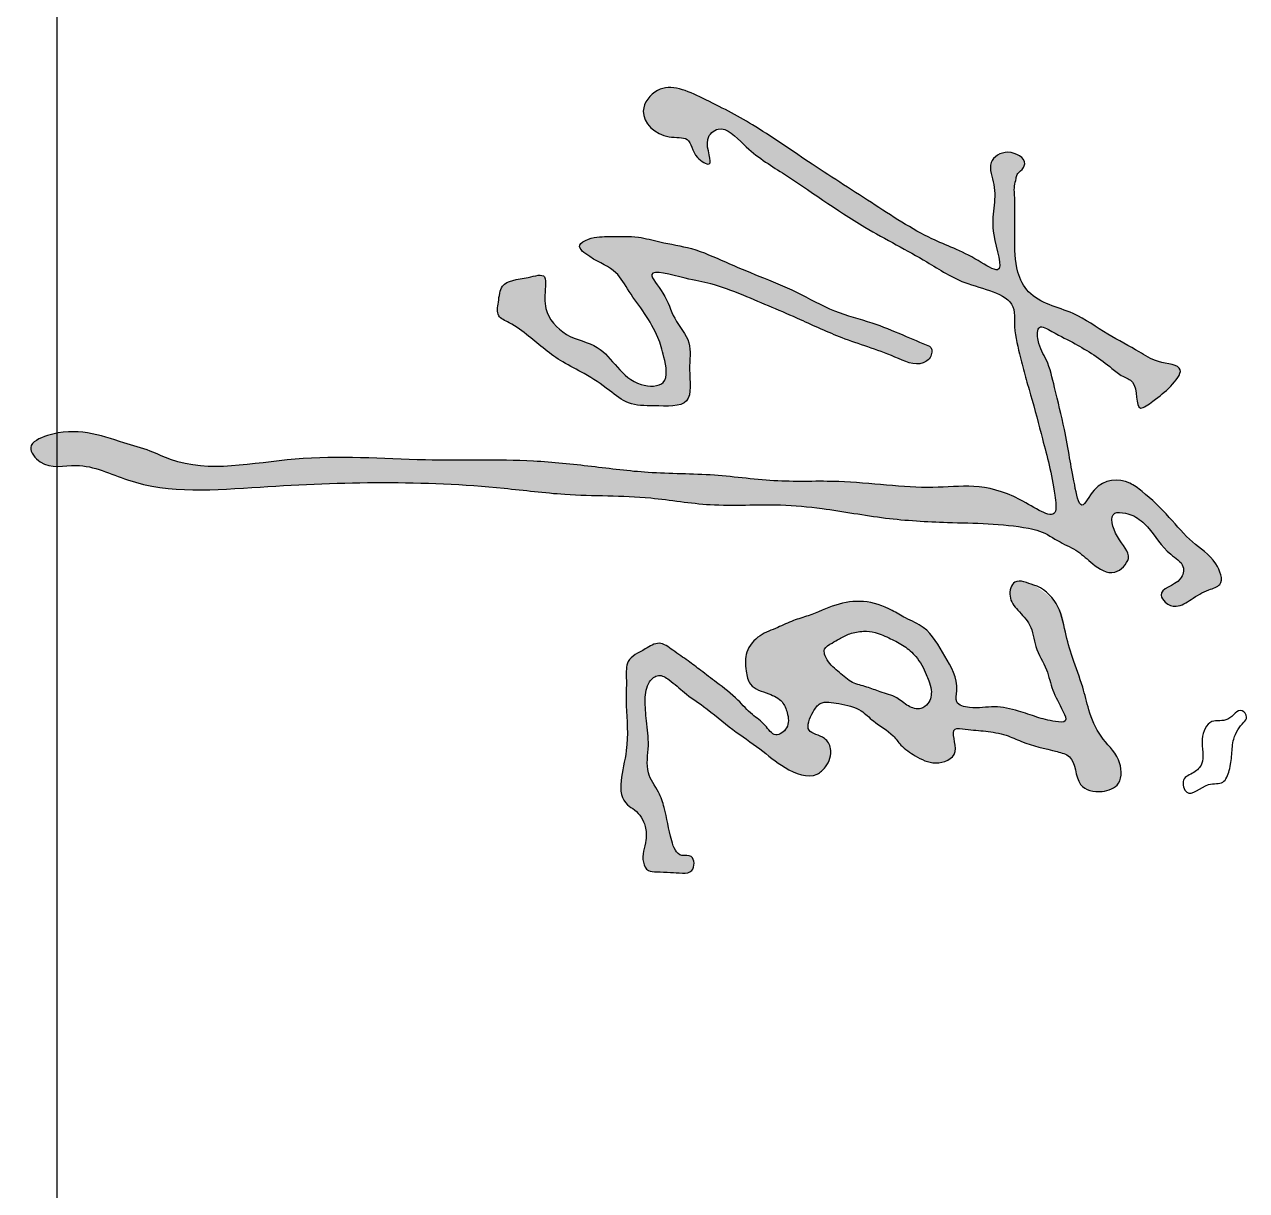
# Model space of a CAD drawing. Extents: x 174641 to 414490, y 73126 to 493158.
# Drawn here: x 252443 to 253187, y 75032 to 75742 of the extents above; entities that cross this region are included whole.
import ezdxf

# ---------------------------------------------------------------- set-up
doc = ezdxf.new("R2010")
doc.units = 0
doc.header["$LTSCALE"] = 1000
doc.header["$MEASUREMENT"] = 0
doc.layers.add('文字和字符', color=7, linetype='Continuous')

msp = doc.modelspace()

# ---------------------------------------------------------------- hatches: boundary and pattern name
at = {"layer": '文字和字符'}
h = msp.add_hatch(color=6, dxfattribs=at)
edge = h.paths.add_edge_path()
edge.add_spline(control_points=[(253045.75, 75634.19), (253045.75, 75633.95), (253045.87, 75609.45), (253045.41, 75594.09), (253055.85, 75572.74), (253080.8, 75568.7), (253100.98, 75553.41), (253119.45, 75544.38), (253131.74, 75535.74), (253151.34, 75534.67), (253139.19, 75519.72), (253132.3, 75514.83), (253117.89, 75503.53), (253121.54, 75524.56), (253110.6, 75527.61), (253100.24, 75536.94), (253084.9, 75546.77), (253071.82, 75552.94), (253059.06, 75560.51), (253059.49, 75546.6), (253066.17, 75537.18), (253070.5, 75517.86), (253075.48, 75498.81), (253079.08, 75477.86), (253081.39, 75465.24), (253085.67, 75443.39), (253095.22, 75465.31), (253112.46, 75466.08), (253126.85, 75455.06), (253139.42, 75443.06), (253152.94, 75426.17), (253167.38, 75418.08), (253173.95, 75400.9), (253161.62, 75397.65), (253153.84, 75392.81), (253144.97, 75386.65), (253137.43, 75389.29), (253131.54, 75398.42), (253146.96, 75400.88), (253149.55, 75413.87), (253136.09, 75421.3), (253129.74, 75433.84), (253119.79, 75442.58), (253112.91, 75444.79), (253102.14, 75446.07), (253107.16, 75428.25), (253118.94, 75418.63), (253105.68, 75405.05), (253093.12, 75413.13), (253084.39, 75421.92), (253072.38, 75426.94), (253063.23, 75433.5), (253040.01, 75438.43), (253008.55, 75438.48), (252966.44, 75440.84), (252932.99, 75447.31), (252897.34, 75450.72), (252862.34, 75448.01), (252818.9, 75455.8), (252776.8, 75454.69), (252698.01, 75464.95), (252609.94, 75463.24), (252520.4, 75455.3), (252478.63, 75477.09), (252455.63, 75470.21), (252443.02, 75486.04), (252471.09, 75498.93), (252493.77, 75489.91), (252518.68, 75483.21), (252550.73, 75467.58), (252609.75, 75482.06), (252682.25, 75475.61), (252742.76, 75477.8), (252787.84, 75473.21), (252824.37, 75468.33), (252862.37, 75468.74), (252900.91, 75462.98), (252945.04, 75465.2), (252996.4, 75456.98), (253034.2, 75465.34), (253072.25, 75437.46), (253068.84, 75466.35), (253063.19, 75486.72), (253056.74, 75511.99), (253051.63, 75528.96), (253048, 75543.57), (253044.85, 75556.41), (253046.5, 75577.52), (253015.53, 75582.19), (252988.74, 75600.33), (252948.85, 75620.26), (252912.33, 75647.13), (252883.89, 75664.16), (252868.18, 75682.42), (252854.8, 75671.44), (252864.65, 75653.21), (252849.22, 75661.51), (252848.86, 75674.61), (252830.68, 75671.33), (252814.08, 75686.8), (252830.89, 75708.78), (252859.14, 75695.69), (252887.76, 75680.77), (252921.5, 75657.06), (252957.19, 75634.52), (252992.39, 75611.18), (253015.92, 75603.58), (253041.39, 75586.71), (253027.96, 75621.36), (253036.77, 75637.78), (253027.96, 75658.26), (253041.03, 75667.15), (253054.25, 75659.56), (253049.83, 75653.01), (253046.75, 75651.02), (253046.42, 75647.37), (253044.72, 75642.85), (253045.75, 75634.3), (253045.75, 75634.19)], knot_values=[0, 0, 0, 0, 30.010681, 59.710914, 78.593199, 120.407305, 154.524141, 185.004149, 203.061643, 222.774317, 238.80713, 258.455944, 270.333782, 293.330836, 302.766156, 314.154011, 351.592667, 373.783884, 384.727657, 395.744414, 413.857163, 437.957453, 474.261753, 498.637383, 521.996218, 540.039757, 556.440551, 586.981856, 599.46137, 631.292047, 659.861277, 686.798362, 704.454635, 714.77327, 731.806988, 745.746399, 755.60273, 762.331918, 783.607358, 794.2488, 808.935268, 839.224822, 854.000646, 861.29652, 870.524529, 890.282084, 910.927322, 927.245681, 946.958313, 963.356978, 980.390735, 1000.003082, 1009.515457, 1078.314372, 1130.678307, 1184.843128, 1219.935368, 1279.461792, 1329.992924, 1402.614913, 1454.086505, 1659.988392, 1772.185683, 1817.246483, 1847.677046, 1862.240127, 1879.608782, 1944.488332, 1967.79145, 1986.349178, 2091.415626, 2201.453187, 2292.790848, 2342.000053, 2390.03078, 2446.006624, 2499.916829, 2551.206876, 2630.928051, 2705.368541, 2736.511304, 2751.139397, 2799.882761, 2838.437816, 2856.100871, 2874.060326, 2900.839764, 2911.90203, 2956.44123, 2995.684828, 3055.617738, 3138.927419, 3179.415616, 3204.798199, 3217.112426, 3237.828089, 3249.032304, 3266.585733, 3281.97368, 3312.759311, 3333.895438, 3372.534497, 3420.293911, 3476.863372, 3540.284988, 3599.822241, 3643.146119, 3661.15915, 3690.737213, 3733.200125, 3751.837118, 3768.448916, 3785.656639, 3792.541545, 3796.752385, 3800.355287, 3806.580356, 3819.839144, 3819.839144, 3819.839144, 3819.839144], degree=3, periodic=0)
h = msp.add_hatch(color=6, dxfattribs=at)
edge = h.paths.add_edge_path()
edge.add_spline(control_points=[(252993.71, 75546.13), (252993.53, 75546.21), (252973.94, 75554.56), (252958.66, 75560.95), (252934.57, 75566.9), (252913.4, 75579.55), (252890.73, 75588.49), (252869.52, 75597.31), (252850.02, 75606.34), (252831.66, 75608.79), (252815.52, 75613.55), (252800.34, 75612.7), (252788.96, 75613.07), (252777.77, 75607.29), (252790.92, 75597.34), (252802.71, 75593.72), (252811.27, 75578.42), (252820.64, 75566.32), (252828.59, 75552.72), (252832.45, 75539.46), (252835.95, 75521.35), (252807.69, 75521.65), (252798.32, 75547.15), (252771.9, 75550.82), (252758.59, 75566.97), (252759.91, 75579.28), (252760.55, 75591.23), (252746.4, 75586.61), (252732.95, 75586.43), (252731.6, 75573.7), (252729.91, 75564.04), (252740.64, 75559.64), (252752.68, 75550.13), (252766.97, 75537.81), (252784.92, 75529.3), (252797.78, 75520.59), (252810.73, 75509.65), (252826.81, 75510.35), (252850.84, 75508.29), (252846.52, 75531.8), (252849.88, 75548.89), (252837.11, 75563.01), (252834.29, 75576.65), (252817.73, 75595.27), (252845.83, 75586.79), (252861.64, 75584.66), (252886.07, 75574.9), (252911.97, 75563.9), (252942.51, 75549.69), (252967.31, 75542.73), (252986.19, 75533.22), (252996.55, 75539.22), (252993.76, 75546.11), (252993.71, 75546.13)], knot_values=[0, 0, 0, 0, 24.542793, 52.435959, 85.650583, 121.512598, 155.916917, 186.540407, 217.474406, 244.606868, 263.102829, 287.388558, 305.597528, 314.527085, 327.332873, 353.193682, 372.630675, 395.352625, 418.617204, 435.772151, 457.249665, 475.959444, 524.49024, 552.742939, 580.507685, 599.437854, 607.362997, 621.159879, 644.090151, 657.95728, 669.398503, 679.892715, 700.008206, 736.031643, 756.664286, 782.242284, 801.590045, 823.390719, 851.090423, 877.54929, 900.135028, 924.011869, 947.574779, 965.855715, 994.232281, 1016.328926, 1045.309406, 1098.032674, 1136.336698, 1183.774373, 1208.195694, 1217.866995, 1225.149506, 1225.149506, 1225.149506, 1225.149506], degree=3, periodic=0)
h = msp.add_hatch(color=6, dxfattribs=at)
edge = h.paths.add_edge_path()
edge.add_spline(control_points=[(253057.15, 75400.84), (253057.33, 75400.79), (253075.56, 75389.47), (253075.37, 75373.01), (253080.94, 75355.64), (253086.9, 75340.35), (253090.62, 75323.79), (253096.96, 75307.9), (253109.98, 75297.24), (253111.72, 75279.41), (253098.03, 75273.66), (253081.46, 75277.87), (253083.43, 75296.4), (253066.23, 75300.9), (253053.47, 75303.66), (253039.75, 75310.23), (253027.73, 75312.2), (253018.41, 75312.64), (253004.83, 75314.87), (253014.14, 75296.95), (252996.77, 75290.56), (252985.7, 75296.48), (252976.73, 75302.2), (252970.48, 75311.63), (252960.57, 75316.41), (252951.43, 75326.31), (252939.93, 75328.4), (252927.78, 75330.86), (252921.92, 75322.76), (252916.9, 75310.67), (252930.04, 75309.47), (252935.07, 75300.07), (252932.02, 75291.11), (252922.21, 75281.99), (252904.73, 75289.15), (252890.73, 75301.64), (252873.03, 75313.05), (252858.83, 75325.69), (252844.78, 75334.72), (252837.21, 75342.2), (252828.89, 75347.43), (252821.46, 75341.06), (252820.39, 75330.5), (252821.46, 75317.53), (252823.66, 75302.88), (252820.26, 75287.11), (252828.88, 75276.11), (252833.76, 75261.97), (252835.02, 75249.52), (252840.41, 75234.83), (252850.85, 75237.52), (252851.13, 75225.8), (252842.71, 75225.5), (252835.78, 75226.06), (252828.99, 75226.48), (252821.95, 75226.31), (252817.75, 75234.91), (252821.69, 75243.79), (252821.39, 75255.37), (252816.44, 75263.09), (252801.3, 75271.69), (252812.05, 75299.74), (252808.75, 75324.07), (252809.47, 75341.74), (252808.87, 75356.41), (252819.79, 75360.95), (252829.3, 75367.46), (252838.4, 75360.55), (252846.4, 75355.14), (252855.22, 75348.4), (252865.41, 75340.63), (252876.47, 75332.38), (252885.08, 75321.99), (252893.63, 75316.8), (252899.32, 75307.19), (252908.74, 75314.03), (252907.65, 75322.65), (252904.34, 75330.96), (252895.27, 75335.44), (252884.17, 75338.12), (252881.76, 75349.65), (252881.11, 75360.83), (252889.88, 75370.94), (252901.06, 75374.57), (252910.53, 75379.47), (252922.81, 75382.72), (252936.07, 75389.4), (252954.11, 75392.3), (252968.64, 75387.11), (252979.86, 75380.15), (252993.74, 75374.64), (253002.88, 75357.23), (253012.34, 75342.64), (253008.66, 75328.31), (253021.2, 75325.07), (253032.94, 75327.89), (253046.94, 75324.7), (253059.32, 75320.35), (253067.38, 75318.08), (253078.25, 75316.81), (253073.43, 75327.83), (253068.32, 75335.74), (253065.45, 75350.63), (253057.49, 75362.35), (253056.45, 75376.73), (253047.53, 75385.01), (253041.55, 75392.99), (253043.57, 75406.71), (253057.03, 75400.88), (253057.15, 75400.84)], knot_values=[0, 0, 0, 0, 24.512001, 49.882294, 72.277412, 98.738469, 118.409447, 143.109669, 167.776883, 187.618262, 203.042037, 222.126752, 247.275306, 258.48372, 289.86628, 303.795246, 321.379231, 338.707377, 347.328395, 366.307106, 385.237264, 403.506228, 418.562709, 428.786369, 449.648574, 463.118664, 483.023077, 498.54091, 507.708607, 523.614939, 538.272825, 548.331434, 564.446663, 573.613544, 601.356343, 627.727416, 655.753502, 687.468657, 707.386499, 724.030195, 733.822997, 742.988374, 758.369859, 776.521682, 797.368312, 820.285411, 838.875384, 852.53501, 881.495768, 896.424896, 904.484831, 916.221913, 924.49056, 934.624145, 946.353648, 953.359124, 961.492881, 980.267656, 992.004738, 1008.557493, 1015.80342, 1061.650078, 1099.490071, 1123.473109, 1136.892554, 1154.792681, 1167.453766, 1180.555905, 1196.223819, 1209.542153, 1226.270416, 1249.735518, 1266.970627, 1281.05191, 1293.130439, 1303.91699, 1316.71909, 1326.731209, 1339.888064, 1357.279911, 1369.076666, 1385.0742, 1402.881823, 1419.32573, 1433.82478, 1447.087554, 1471.921893, 1495.500471, 1520.791964, 1533.894554, 1550.83807, 1581.024251, 1611.984954, 1621.45011, 1633.096343, 1654.387173, 1674.742462, 1691.115782, 1707.380906, 1715.678547, 1723.570803, 1743.940975, 1761.902668, 1783.344225, 1802.439161, 1818.418402, 1831.919163, 1844.453477, 1860.498716, 1860.498716, 1860.498716, 1860.498716], degree=3, periodic=0)
edge = h.paths.add_edge_path(flags=16)
edge.add_spline(control_points=[(252991.8, 75346.45), (252991.75, 75346.58), (252986.03, 75358.26), (252978.69, 75363.75), (252969.83, 75368.41), (252961.77, 75372.18), (252953.13, 75373.07), (252945.62, 75371.72), (252939.36, 75368.55), (252934.44, 75365.52), (252928.3, 75362.25), (252931.85, 75353.34), (252938.67, 75347.95), (252946.31, 75341.01), (252955.53, 75339.12), (252964.22, 75335.48), (252973.65, 75333.29), (252980.17, 75326.97), (252987.91, 75324.58), (252994.22, 75329.16), (252995.31, 75336.67), (252993.92, 75341.35), (252991.82, 75346.41), (252991.8, 75346.45)], knot_values=[0, 0, 0, 0, 17.49913, 30.768414, 43.809406, 57.820521, 67.761158, 79.395962, 89.172864, 96.402516, 104.532234, 113.624822, 128.719094, 142.570854, 155.091253, 167.081152, 182.063386, 194.044375, 204.792336, 212.007375, 223.839632, 231.821798, 237.531752, 237.531752, 237.531752, 237.531752], degree=3, periodic=0)

# ---------------------------------------------------------------- linework, layer by layer
msp.add_line((252462.68, 82272.66), (252462.68, 74272.66))
at = {"layer": '文字和字符', "color": 6}
for points, start_tangent, end_tangent in [([(253045.75, 75634.19), (253045.75, 75612.57), (253047.55, 75591.24), (253054.06, 75579.29), (253081.13, 75566.05), (253102.28, 75553.51), (253121.4, 75542.69), (253133.04, 75536.87), (253146.34, 75531.88), (253140.52, 75521.9), (253129.71, 75512.75), (253122.23, 75508.59), (253117.24, 75524.39), (253111.39, 75527.86), (253104.77, 75532.71), (253082.33, 75547.68), (253068.2, 75555.17), (253060.71, 75557.67), (253059.89, 75549.77), (253064.87, 75537.7), (253069.86, 75521.07), (253075.84, 75495.59), (253079.03, 75478.32), (253082.09, 75461.77), (253086.48, 75449.53), (253093.97, 75458.68), (253115.58, 75462.84), (253123.06, 75457.85), (253139.69, 75442.04), (253153.82, 75427.07), (253167.95, 75413.76), (253170.44, 75401.28), (253163.79, 75397.96), (253152.99, 75392.13), (253143.84, 75387.98), (253137.19, 75390.47), (253134.7, 75394.63), (253146.34, 75404.61), (253148, 75412.1), (253140.52, 75419.58), (253126.39, 75436.22), (253118.07, 75442.88), (253113.08, 75444.54), (253106.43, 75444.54), (253108.1, 75430.4), (253114.75, 75417.09), (253106.43, 75408.77), (253093.13, 75413.76), (253083.99, 75421.25), (253073.18, 75427.07), (253060.71, 75433.73), (253054.06, 75435.39), (253004.62, 75439), (252966.97, 75441.65), (252928.37, 75447.43), (252903.18, 75449.62), (252860.28, 75449.82), (252824.09, 75453.84), (252771.8, 75456.14), (252734.89, 75459.78), (252586.51, 75460.51), (252505.77, 75464.87), (252474.49, 75473.61), (252452.67, 75475.79), (252446.85, 75484.53), (252457.04, 75491.8), (252503.59, 75487.44), (252519.59, 75482.34), (252531.96, 75477.25), (252607.67, 75477.49), (252686.97, 75477.01), (252752.79, 75476.21), (252788.1, 75472.99), (252822.52, 75469.35), (252862.83, 75467.66), (252901.52, 75464.21), (252938.48, 75463.81), (252995.83, 75460.28), (253048.94, 75452.75), (253070.01, 75445.02), (253070.01, 75455.56), (253062.46, 75489.87), (253055.26, 75516.7), (253051.74, 75528.94), (253048.53, 75541.47), (253045.41, 75560.52), (253045.07, 75568.48), (253017.12, 75584.27), (252992.1, 75597.45), (252954.46, 75618.64), (252904.28, 75651.59), (252880.75, 75668.85), (252865.07, 75678.27), (252858.8, 75671.99), (252859.58, 75657.08), (252852.52, 75661.01), (252846.25, 75671.99), (252835.27, 75673.56), (252819.59, 75689.25), (252828.22, 75701.81), (252855.66, 75697.1), (252886.02, 75680.88), (252920.06, 75658.45), (252958.38, 75633.54), (252995.23, 75611.57), (253023.46, 75598.24), (253035.22, 75592.74), (253032.87, 75613.93), (253032.87, 75644.53), (253031.3, 75657.87), (253041.5, 75664.15), (253051.69, 75657.08), (253049.19, 75652.8), (253047.04, 75650.65), (253046.42, 75648.13), (253045.49, 75643.74), (253045.75, 75634.19)], (0, -1), (0, -1)), ([(252993.71, 75546.13), (252977.43, 75553.05), (252958.72, 75560.38), (252935.93, 75567.71), (252912.74, 75579.11), (252889.95, 75588.88), (252869.61, 75597.43), (252848.85, 75605.58), (252829.73, 75609.65), (252816.71, 75612.5), (252799.21, 75612.91), (252786.19, 75611.28), (252780.9, 75607.61), (252787, 75600.69), (252802.87, 75590.92), (252811.01, 75579.52), (252820.37, 75566.08), (252828.51, 75551.42), (252832.17, 75539.62), (252831.76, 75524.14), (252818.34, 75522.92), (252791.59, 75545.45), (252772.84, 75553.41), (252760.35, 75569.03), (252760.07, 75582.67), (252759.5, 75588.36), (252749.56, 75588.07), (252733.94, 75582.67), (252731.39, 75573.01), (252731.67, 75564.77), (252737.92, 75560.51), (252749.84, 75552.27), (252770.57, 75536.64), (252783.63, 75529.54), (252798.97, 75519.31), (252810.61, 75511.64), (252826.23, 75509.93), (252845.96, 75512.98), (252847.76, 75531.96), (252847.31, 75548.23), (252838.73, 75563.15), (252831.5, 75578.51), (252824.73, 75589.81), (252845.05, 75587.55), (252860.62, 75584.2), (252880.28, 75577.16), (252915.23, 75562.24), (252940.57, 75551.3), (252972.69, 75539.6), (252989.93, 75536.08), (252994.86, 75541.01), (252993.71, 75546.13)], (-0.919041, 0.394162), (-0.919041, 0.394162)), ([(253057.15, 75400.84), (253070.82, 75389.65), (253076.41, 75372.24), (253080.76, 75356.7), (253086.97, 75338.67), (253090.7, 75325), (253098.15, 75308.83), (253108.71, 75294.53), (253108.71, 75280.24), (253098.77, 75275.26), (253085.73, 75279.61), (253078.89, 75296.4), (253071.44, 75299.51), (253049.69, 75305.72), (253040.37, 75309.45), (253027.95, 75311.94), (253015.52, 75313.18), (253009.31, 75313.18), (253009.31, 75299.51), (252997.51, 75292.67), (252985.08, 75297.02), (252976.37, 75303.49), (252971.63, 75309.13), (252959.61, 75318.16), (252952.15, 75324.37), (252938.48, 75328.73), (252927.3, 75328.73), (252922.95, 75323.75), (252920.47, 75312.56), (252929.79, 75307.59), (252933.51, 75301.37), (252930.41, 75290.18), (252925.44, 75285.83), (252905.85, 75289.86), (252890.56, 75301.14), (252874.15, 75312.91), (252856.19, 75327.05), (252844.57, 75335.47), (252835.36, 75343.15), (252828.83, 75345.84), (252823.46, 75342), (252820.77, 75331.25), (252821.54, 75318.19), (252822.69, 75303.21), (252822.69, 75286.69), (252828.83, 75274.79), (252832.29, 75265.57), (252836.89, 75245.21), (252843.03, 75236.38), (252848.79, 75235.61), (252849.17, 75227.16), (252843.42, 75225.63), (252836.12, 75226.01), (252827.68, 75226.39), (252822.69, 75227.16), (252819.62, 75232.16), (252821.16, 75245.6), (252820.77, 75254.05), (252814.25, 75264.03), (252810.02, 75267.11), (252809.26, 75300.14), (252809.26, 75327.41), (252809.26, 75344.69), (252810.41, 75354.29), (252820.77, 75361.97), (252829.22, 75365.43), (252837.66, 75361.2), (252846.87, 75354.67), (252854.55, 75348.91), (252864.14, 75341.62), (252877.19, 75330.86), (252885.96, 75322.06), (252893.7, 75315.5), (252900.22, 75309.74), (252906.75, 75313.96), (252907.13, 75323.18), (252904.06, 75329.71), (252896, 75334.7), (252884.87, 75340.46), (252882.18, 75348.53), (252882.57, 75360.05), (252890.63, 75370.04), (252901.37, 75375.03), (252910.94, 75379.23), (252920.02, 75382.22), (252936.72, 75388.65), (252953.57, 75390.83), (252970.97, 75385.39), (252979.24, 75380.83), (252989.99, 75375.05), (253003.04, 75357.65), (253010.37, 75336.57), (253010.37, 75329.75), (253018.03, 75326.34), (253033.37, 75326.77), (253047.81, 75324.18), (253059.04, 75320.56), (253070.44, 75317.81), (253076.4, 75318.24), (253075.12, 75323.78), (253068.73, 75337), (253064.9, 75349.36), (253058.51, 75363.43), (253054.67, 75376.65), (253047.43, 75385.6), (253042.74, 75394.12), (253045.73, 75402.65), (253057.15, 75400.84)], (0.95874, -0.284283), (0.95874, -0.284283)), ([(252991.8, 75346.45), (252985.43, 75357.33), (252978.3, 75363.71), (252970.05, 75368.21), (252960.68, 75371.96), (252953.55, 75372.72), (252945.3, 75371.21), (252938.93, 75368.21), (252934.43, 75365.59), (252929.93, 75361.83), (252931.43, 75355.46), (252938.93, 75347.58), (252946.96, 75341.65), (252955.53, 75338.82), (252963.68, 75335.94), (252973.8, 75332.19), (252980.93, 75327.31), (252988.52, 75325.8), (252992.77, 75328.79), (252994.8, 75337.07), (252993.34, 75342.63), (252991.8, 75346.45)], (-0.370772, 0.928724), (-0.370772, 0.928724)), ([(253185.11, 75317.36), (253178.86, 75307.19), (253177.69, 75297.81), (253176.12, 75288.04), (253172.22, 75281.01), (253163.62, 75279.44), (253150.34, 75274.75), (253148.39, 75282.18), (253154.64, 75286.87), (253159.33, 75291.95), (253159.72, 75307.19), (253165.58, 75317.75), (253175.34, 75319.31), (253183.94, 75324.39), (253186.67, 75320.48), (253185.11, 75317.36)], (-0.736199, -0.676765), (-0.736199, -0.676765))]:
    msp.add_spline(points, degree=3, dxfattribs=dict(at, start_tangent=start_tangent, end_tangent=end_tangent))

doc.saveas('drawing.dxf')
